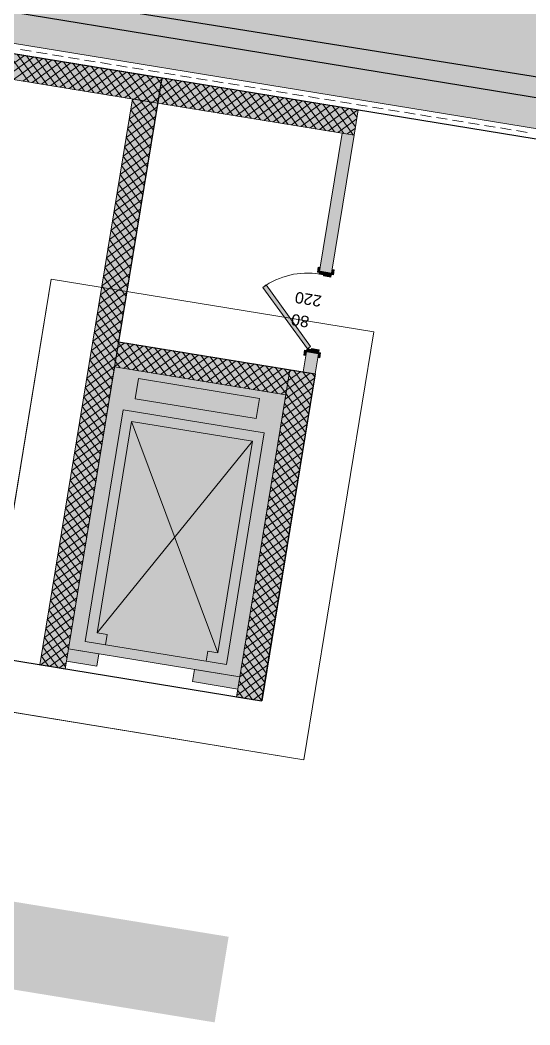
# Model space of a CAD drawing. Header units: metres. Extents: x 7511340 to 7511486, y 4692164 to 4692372.
# Drawn here: x 7511412.6 to 7511417.59, y 4692206.12 to 4692215.96 of the extents above; entities that cross this region are included whole.
import ezdxf

# ---------------------------------------------------------------- set-up
doc = ezdxf.new("R2010")
doc.units = ezdxf.units.M
for name, color, linetype in [('bodrumi', 5, 'Continuous'), ('e0', 4, 'Continuous'), ('e1', 4, 'Continuous'), ('e2', 1, 'Continuous'), ('PDF_Drawing & Figure', 5, 'Continuous')]:
    doc.layers.add(name, color=color, linetype=linetype)
for name, color, linetype, true_color in [('PDF_2D Drafting - General', 7, 'Continuous', 0x999999), ('PDF_A - Fill Zone', 7, 'Continuous', 0xcccccc), ('PDF_A - Muret', 7, 'Continuous', 0xaaaaaa), ('PDF_A - Shtyllat', 7, 'Continuous', 0x999999)]:
    doc.layers.add(name, color=color, linetype=linetype, true_color=true_color)
doc.layers.add('trapazani', color=211, linetype='Continuous', lineweight=13)
doc.layers.add('urbanizem', color=1, linetype='Continuous', lineweight=0)
doc.styles.add('PDF Arial', font='arial.ttf')

msp = doc.modelspace()

# ---------------------------------------------------------------- hatches: boundary and pattern name
at = {"layer": 'PDF_A - Fill Zone', "true_color": 0xffffff, "transparency": 33554559}
for points in [[(7511399.7422, 4692217.826), (7511399.495, 4692217.8664), (7511399.7692, 4692219.5442), (7511427.2597, 4692215.0511), (7511426.9855, 4692213.3732)], [(7511409.4027, 4692206.9753), (7511409.5802, 4692208.0608), (7511410.7151, 4692207.8753), (7511410.6748, 4692207.6287), (7511414.5908, 4692206.9887), (7511414.6423, 4692206.9803), (7511414.5052, 4692206.1413)]]:
    msp.add_hatch(color=7, dxfattribs=at).paths.add_polyline_path(points)
at = {"layer": 'PDF_A - Muret', "true_color": 0xffffff, "transparency": 33554559}
for points in [[(7511415.6445, 4692213.4434), (7511415.5704, 4692213.4555), (7511415.5723, 4692213.4673), (7511415.5329, 4692213.4737), (7511415.5374, 4692213.5014), (7511415.6509, 4692213.4828)], [(7511415.5219, 4692212.6933), (7511415.4083, 4692212.7118), (7511415.4129, 4692212.7395), (7511415.4523, 4692212.7331), (7511415.4543, 4692212.7449), (7511415.5283, 4692212.7328)]]:
    msp.add_hatch(color=7, dxfattribs=at).paths.add_polyline_path(points)

# ---------------------------------------------------------------- linework, layer by layer
at = {"layer": 'bodrumi', "flags": 128}
msp.add_lwpolyline([(7511422.0334, 4692183.0742), (7511426.9694, 4692213.2745), (7511399.4788, 4692217.7676), (7511396.5659, 4692188.662, 0.396098), (7511397.8166, 4692187.0322)], format="xyb", close=True, dxfattribs=at)
msp.add_lwpolyline([(7511414.9654, 4692209.2883), (7511409.5866, 4692210.1677), (7511410.5334, 4692215.9609), (7511413.9877, 4692215.3963), (7511413.565, 4692212.8105), (7511415.4896, 4692212.4959), (7511414.9657, 4692209.2905)], dxfattribs=at)
at = {"layer": 'e0', "linetype": 'Continuous', "lineweight": 20, "elevation": 611.955, "flags": 128}
msp.add_lwpolyline([(7511412.409, 4692210.385), (7511412.9058, 4692213.4247), (7511416.0639, 4692212.9085), (7511415.3783, 4692208.7142), (7511411.6303, 4692209.3268), (7511411.3028, 4692207.3233), (7511408.1941, 4692207.8314), (7511408.7102, 4692210.9895)], close=True, dxfattribs=at)
at = {"layer": 'e1', "flags": 128}
msp.add_lwpolyline([(7511422.3636, 4692182.6149), (7511427.4287, 4692213.6048), (7511399.1232, 4692218.2311), (7511396.1678, 4692188.7019, 0.396098), (7511397.7521, 4692186.6374)], format="xyb", close=True, dxfattribs=at)
at = {"layer": 'e2'}
msp.add_polyline3d([(7511396.507, 4692194.049, 619.699), (7511396.41, 4692194.988, 619.636), (7511398.571, 4692214.809, 619.656), (7511398.9489, 4692218.0823, 619.544), (7511399.1829, 4692218.3592, 619.675), (7511428.084, 4692213.744, 613.896)], dxfattribs=at)
at = {"layer": 'PDF_2D Drafting - General', "color": 8, "lineweight": 9, "true_color": 0x7f7f7f}
for points in [[(7511426.9694, 4692213.2745), (7511399.4788, 4692217.7676)], [(7511413.5247, 4692212.5637), (7511413.0731, 4692209.8004)], [(7511415.2024, 4692212.2895), (7511413.5247, 4692212.5637)], [(7511413.7283, 4692212.2515), (7511413.7605, 4692212.4488)], [(7511413.7605, 4692212.4488), (7511414.9448, 4692212.2553)], [(7511414.9126, 4692212.0579), (7511413.7283, 4692212.2515)], [(7511414.7508, 4692209.5261), (7511415.2024, 4692212.2895)], [(7511414.9448, 4692212.2553), (7511414.9126, 4692212.0579)], [(7511413.0731, 4692209.8004), (7511414.7508, 4692209.5261)]]:
    msp.add_lwpolyline(points, dxfattribs=at)
at = {"layer": 'PDF_2D Drafting - General', "color": 251, "lineweight": 5, "true_color": 0x6a6a6a}
for points in [[(7511413.6095, 4692212.1446), (7511413.2384, 4692209.8746)], [(7511413.6095, 4692212.1446), (7511413.2384, 4692209.8746)], [(7511414.9912, 4692211.9188), (7511413.6095, 4692212.1446)], [(7511414.9912, 4692211.9188), (7511413.6095, 4692212.1446)], [(7511413.692, 4692212.0297), (7511413.3533, 4692209.9572)], [(7511413.692, 4692212.0297), (7511413.3533, 4692209.9572)], [(7511414.8763, 4692211.8362), (7511413.692, 4692212.0297)], [(7511413.692, 4692212.0297), (7511414.5376, 4692209.7636)], [(7511414.8763, 4692211.8362), (7511413.692, 4692212.0297)], [(7511413.692, 4692212.0297), (7511414.5376, 4692209.7636)], [(7511414.6202, 4692209.6488), (7511414.9912, 4692211.9188)], [(7511414.6202, 4692209.6488), (7511414.9912, 4692211.9188)], [(7511414.8763, 4692211.8362), (7511413.3533, 4692209.9572)], [(7511414.8763, 4692211.8362), (7511413.3533, 4692209.9572)], [(7511414.5376, 4692209.7636), (7511414.8763, 4692211.8362)], [(7511414.5376, 4692209.7636), (7511414.8763, 4692211.8362)], [(7511413.3533, 4692209.9572), (7511413.4519, 4692209.9411)], [(7511413.3533, 4692209.9572), (7511413.4519, 4692209.9411)], [(7511413.2384, 4692209.8746), (7511414.6202, 4692209.6488)], [(7511413.2384, 4692209.8746), (7511414.6202, 4692209.6488)], [(7511413.4519, 4692209.9411), (7511413.4358, 4692209.8423)], [(7511413.4519, 4692209.9411), (7511413.4358, 4692209.8423)], [(7511414.4228, 4692209.681), (7511414.4389, 4692209.7797)], [(7511414.4228, 4692209.681), (7511414.4389, 4692209.7797)], [(7511414.4389, 4692209.7797), (7511414.5376, 4692209.7636)], [(7511414.4389, 4692209.7797), (7511414.5376, 4692209.7636)]]:
    msp.add_lwpolyline(points, dxfattribs=at)
at = {"layer": 'PDF_2D Drafting - General', "color": 7, "true_color": 0xffffff, "transparency": 33554559}
msp.add_solid([(7511415.2024, 4692212.2895), (7511413.5247, 4692212.5637), (7511414.7508, 4692209.5261), (7511413.0731, 4692209.8004)], dxfattribs=at)
at = {"layer": 'PDF_2D Drafting - General', "color": 254, "true_color": 0xe6e6e6, "transparency": 33554559}
msp.add_solid([(7511414.9126, 4692212.0579), (7511413.7283, 4692212.2515), (7511414.9448, 4692212.2553), (7511413.7605, 4692212.4488)], dxfattribs=at)
at = {"layer": 'PDF_A - Muret', "color": 8, "lineweight": 18, "true_color": 0x7f7f7f}
for points in [[(7511415.7534, 4692214.8544), (7511415.5324, 4692213.5022)], [(7511415.6509, 4692213.4828), (7511415.8719, 4692214.835)], [(7511415.5324, 4692213.5022), (7511415.5384, 4692213.5388)], [(7511415.5324, 4692213.5022), (7511415.5384, 4692213.5388)], [(7511415.5324, 4692213.5022), (7511415.5384, 4692213.5388)], [(7511415.5374, 4692213.5014), (7511415.5324, 4692213.5022)], [(7511415.5374, 4692213.5014), (7511415.5324, 4692213.5022)], [(7511415.5374, 4692213.5014), (7511415.5324, 4692213.5022)], [(7511415.6509, 4692213.4828), (7511415.5374, 4692213.5014)], [(7511415.6509, 4692213.4828), (7511415.5374, 4692213.5014)], [(7511415.6509, 4692213.4828), (7511415.5374, 4692213.5014)], [(7511415.6509, 4692213.4828), (7511415.6569, 4692213.5194)], [(7511415.6509, 4692213.4828), (7511415.6569, 4692213.5194)], [(7511415.6509, 4692213.4828), (7511415.6569, 4692213.5194)], [(7511415.4034, 4692212.7127), (7511415.3711, 4692212.5153)], [(7511415.4034, 4692212.7127), (7511415.3974, 4692212.6762)], [(7511415.4034, 4692212.7127), (7511415.3974, 4692212.6762)], [(7511415.4034, 4692212.7127), (7511415.3974, 4692212.6762)], [(7511415.4083, 4692212.7118), (7511415.4034, 4692212.7127)], [(7511415.4083, 4692212.7118), (7511415.4034, 4692212.7127)], [(7511415.4083, 4692212.7118), (7511415.4034, 4692212.7127)], [(7511415.5219, 4692212.6933), (7511415.4083, 4692212.7118)], [(7511415.5219, 4692212.6933), (7511415.4083, 4692212.7118)], [(7511415.5219, 4692212.6933), (7511415.4083, 4692212.7118)], [(7511415.4896, 4692212.4959), (7511415.5219, 4692212.6933)], [(7511415.5219, 4692212.6933), (7511415.5159, 4692212.6568)], [(7511415.5219, 4692212.6933), (7511415.5159, 4692212.6568)], [(7511415.5219, 4692212.6933), (7511415.5159, 4692212.6568)], [(7511413.3704, 4692209.7517), (7511413.0731, 4692209.8002)], [(7511413.0538, 4692209.6818), (7511413.351, 4692209.6332)], [(7511413.351, 4692209.6332), (7511413.3704, 4692209.7517)], [(7511414.3079, 4692209.5984), (7511414.2886, 4692209.48)], [(7511414.7521, 4692209.5259), (7511414.3079, 4692209.5984)], [(7511414.2886, 4692209.48), (7511414.7316, 4692209.4076)]]:
    msp.add_lwpolyline(points, dxfattribs=at)
at = {"layer": 'PDF_A - Muret', "color": 8, "lineweight": 13, "true_color": 0x7f7f7f}
for points in [[(7511415.5116, 4692213.4924), (7511415.5197, 4692213.5418)], [(7511415.5197, 4692213.5418), (7511415.5384, 4692213.5388)], [(7511415.5284, 4692213.4775), (7511415.5324, 4692213.5022)], [(7511415.5384, 4692213.5388), (7511415.5303, 4692213.4894)], [(7511415.5324, 4692213.5022), (7511415.5374, 4692213.5014)], [(7511415.5329, 4692213.4737), (7511415.5374, 4692213.5014)], [(7511415.5374, 4692213.5014), (7511415.5334, 4692213.4767)], [(7511415.5374, 4692213.5014), (7511415.6509, 4692213.4828)], [(7511415.6488, 4692213.47), (7511415.6569, 4692213.5194)], [(7511415.6569, 4692213.5194), (7511415.6757, 4692213.5163)], [(7511415.6757, 4692213.5163), (7511415.6676, 4692213.4669)], [(7511415.5303, 4692213.4894), (7511415.5116, 4692213.4924)], [(7511415.5334, 4692213.4767), (7511415.5284, 4692213.4775)], [(7511415.5723, 4692213.4673), (7511415.5329, 4692213.4737)], [(7511415.5704, 4692213.4555), (7511415.5723, 4692213.4673)], [(7511415.6445, 4692213.4434), (7511415.5704, 4692213.4555)], [(7511415.6509, 4692213.4828), (7511415.6445, 4692213.4434)], [(7511415.6676, 4692213.4669), (7511415.6488, 4692213.47)], [(7511415.011, 4692213.3669), (7511414.9785, 4692213.3436)], [(7511414.9785, 4692213.3436), (7511415.4129, 4692212.7395)], [(7511415.4454, 4692212.7629), (7511415.011, 4692213.3669)], [(7511415.3787, 4692212.6793), (7511415.3867, 4692212.7286)], [(7511415.3867, 4692212.7286), (7511415.4055, 4692212.7255)], [(7511415.4055, 4692212.7255), (7511415.3974, 4692212.6762)], [(7511415.4034, 4692212.7127), (7511415.4074, 4692212.7373)], [(7511415.4083, 4692212.7118), (7511415.4034, 4692212.7127)], [(7511415.4074, 4692212.7373), (7511415.4124, 4692212.7365)], [(7511415.4083, 4692212.7118), (7511415.4129, 4692212.7395)], [(7511415.4124, 4692212.7365), (7511415.4083, 4692212.7118)], [(7511415.5219, 4692212.6933), (7511415.4083, 4692212.7118)], [(7511415.4129, 4692212.7395), (7511415.4454, 4692212.7629)], [(7511415.4129, 4692212.7395), (7511415.4523, 4692212.7331)], [(7511415.4523, 4692212.7331), (7511415.4543, 4692212.7449)], [(7511415.4543, 4692212.7449), (7511415.5283, 4692212.7328)], [(7511415.5159, 4692212.6568), (7511415.524, 4692212.7061)], [(7511415.5283, 4692212.7328), (7511415.5219, 4692212.6933)], [(7511415.524, 4692212.7061), (7511415.5427, 4692212.7031)], [(7511415.3974, 4692212.6762), (7511415.3787, 4692212.6793)], [(7511415.5347, 4692212.6538), (7511415.5159, 4692212.6568)], [(7511415.5427, 4692212.7031), (7511415.5347, 4692212.6538)]]:
    msp.add_lwpolyline(points, dxfattribs=at)
msp.add_arc((7511415.4128, 4692212.7391), 0.7443, 80.72007, 125.69946, dxfattribs=at)
at = {"layer": 'PDF_A - Muret', "color": 254, "true_color": 0xcccccc, "transparency": 33554559}
for points in [[(7511415.5324, 4692213.5022), (7511415.7534, 4692214.8544), (7511415.6509, 4692213.4828), (7511415.8719, 4692214.835)], [(7511415.3711, 4692212.5153), (7511415.4034, 4692212.7127), (7511415.4896, 4692212.4959), (7511415.5219, 4692212.6933)], [(7511413.0538, 4692209.6818), (7511413.0731, 4692209.8002), (7511413.351, 4692209.6332), (7511413.3704, 4692209.7517)], [(7511414.2886, 4692209.48), (7511414.3079, 4692209.5984), (7511414.7316, 4692209.4076), (7511414.751, 4692209.5261)]]:
    msp.add_solid(points, dxfattribs=at)
at = {"layer": 'PDF_A - Muret', "color": 7, "true_color": 0xffffff, "transparency": 33554559}
for points in [[(7511415.5116, 4692213.4924), (7511415.5197, 4692213.5418), (7511415.5303, 4692213.4894), (7511415.5384, 4692213.5388)], [(7511415.5334, 4692213.4767), (7511415.5284, 4692213.4775), (7511415.5374, 4692213.5014), (7511415.5324, 4692213.5022)], [(7511415.6488, 4692213.47), (7511415.6569, 4692213.5194), (7511415.6676, 4692213.4669), (7511415.6757, 4692213.5163)], [(7511414.9785, 4692213.3436), (7511415.011, 4692213.3669), (7511415.4129, 4692212.7395), (7511415.4454, 4692212.7629)], [(7511415.4055, 4692212.7255), (7511415.3974, 4692212.6762), (7511415.3867, 4692212.7286), (7511415.3787, 4692212.6793)], [(7511415.4083, 4692212.7118), (7511415.4034, 4692212.7127), (7511415.4124, 4692212.7365), (7511415.4074, 4692212.7373)], [(7511415.5427, 4692212.7031), (7511415.5347, 4692212.6538), (7511415.524, 4692212.7061), (7511415.5159, 4692212.6568)]]:
    msp.add_solid(points, dxfattribs=at)
at = {"layer": 'PDF_A - Shtyllat', "color": 8, "lineweight": 18, "true_color": 0x7f7f7f}
for points in [[(7511413.9877, 4692215.3963), (7511410.5334, 4692215.9609)], [(7511410.4931, 4692215.7142), (7511413.9473, 4692215.1496)], [(7511413.9877, 4692215.3963), (7511413.9473, 4692215.1496)], [(7511413.9473, 4692215.1496), (7511413.9877, 4692215.3963)], [(7511415.9122, 4692215.0817), (7511413.9877, 4692215.3963)], [(7511413.7006, 4692215.1899), (7511412.7941, 4692209.6433)], [(7511413.9473, 4692215.1496), (7511413.7006, 4692215.1899)], [(7511413.0409, 4692209.603), (7511413.9473, 4692215.1496)], [(7511413.9473, 4692215.1496), (7511415.8718, 4692214.835)], [(7511415.8718, 4692214.835), (7511415.9122, 4692215.0817)], [(7511413.565, 4692212.8105), (7511413.5247, 4692212.5637)], [(7511415.2429, 4692212.5363), (7511413.565, 4692212.8105)], [(7511413.5247, 4692212.5637), (7511415.2025, 4692212.2895)], [(7511415.2429, 4692212.5363), (7511414.7187, 4692209.3286)], [(7511415.2025, 4692212.2895), (7511415.2429, 4692212.5363)], [(7511415.4896, 4692212.4959), (7511415.2429, 4692212.5363)], [(7511414.9654, 4692209.2883), (7511415.4896, 4692212.4959)], [(7511412.7941, 4692209.6433), (7511413.0409, 4692209.603)], [(7511414.7187, 4692209.3286), (7511414.9654, 4692209.2883)]]:
    msp.add_lwpolyline(points, dxfattribs=at)
at = {"layer": 'PDF_A - Shtyllat', "lineweight": 5}
for points in [[(7511412.6427, 4692215.6161), (7511412.3556, 4692215.4098)], [(7511412.7334, 4692215.6013), (7511412.4464, 4692215.3949)], [(7511412.6862, 4692215.3557), (7511412.4797, 4692215.6427)], [(7511412.8241, 4692215.5864), (7511412.5371, 4692215.3801)], [(7511412.777, 4692215.3409), (7511412.5705, 4692215.6279)], [(7511412.9149, 4692215.5716), (7511412.6278, 4692215.3653)], [(7511412.8676, 4692215.3261), (7511412.6613, 4692215.6131)], [(7511412.9584, 4692215.3112), (7511412.7519, 4692215.5982)], [(7511413.049, 4692215.2964), (7511412.8427, 4692215.5834)], [(7511413.1398, 4692215.2816), (7511412.9334, 4692215.5686)], [(7511413.0055, 4692215.5568), (7511412.7185, 4692215.3504)], [(7511413.0963, 4692215.542), (7511412.8093, 4692215.3356)], [(7511413.1871, 4692215.5271), (7511412.9, 4692215.3208)], [(7511413.2777, 4692215.5123), (7511412.9907, 4692215.3059)], [(7511413.2306, 4692215.2667), (7511413.0241, 4692215.5538)], [(7511413.3685, 4692215.4975), (7511413.0814, 4692215.2911)], [(7511413.3212, 4692215.2519), (7511413.1149, 4692215.5389)], [(7511413.4592, 4692215.4826), (7511413.1721, 4692215.2763)], [(7511413.412, 4692215.2371), (7511413.2055, 4692215.5241)], [(7511413.5499, 4692215.4678), (7511413.2629, 4692215.2615)], [(7511413.5027, 4692215.2223), (7511413.2963, 4692215.5093)], [(7511413.5934, 4692215.2074), (7511413.387, 4692215.4944)], [(7511413.6842, 4692215.1926), (7511413.4777, 4692215.4796)], [(7511413.7748, 4692215.1778), (7511413.5685, 4692215.4648)], [(7511413.6407, 4692215.453), (7511413.3536, 4692215.2466)], [(7511413.7313, 4692215.4382), (7511413.4443, 4692215.2318)], [(7511413.8221, 4692215.4233), (7511413.535, 4692215.217)], [(7511413.9128, 4692215.4085), (7511413.6258, 4692215.2022)], [(7511413.8656, 4692215.163), (7511413.6591, 4692215.45)], [(7511413.9851, 4692215.3804), (7511413.7165, 4692215.1873)], [(7511413.9488, 4692215.1586), (7511413.7499, 4692215.4351)], [(7511413.9636, 4692215.2493), (7511413.8407, 4692215.4203)], [(7511413.9785, 4692215.34), (7511413.9313, 4692215.4055)], [(7511414.185, 4692215.364), (7511413.9554, 4692215.199)], [(7511414.0943, 4692215.3789), (7511413.9702, 4692215.2897)], [(7511414.0035, 4692215.3937), (7511413.9851, 4692215.3804)], [(7511414.2285, 4692215.1036), (7511414.0221, 4692215.3907)], [(7511414.3192, 4692215.0888), (7511414.1128, 4692215.3758)], [(7511413.9702, 4692215.2897), (7511413.8072, 4692215.1725)], [(7511414.1378, 4692215.1185), (7511413.9785, 4692215.34)], [(7511414.2757, 4692215.3492), (7511413.9887, 4692215.1428)], [(7511414.3665, 4692215.3344), (7511414.0794, 4692215.128)], [(7511414.4571, 4692215.3195), (7511414.1701, 4692215.1132)], [(7511414.41, 4692215.074), (7511414.2035, 4692215.361)], [(7511414.5479, 4692215.3047), (7511414.2608, 4692215.0984)], [(7511414.5006, 4692215.0592), (7511414.2943, 4692215.3462)], [(7511414.6386, 4692215.2899), (7511414.3515, 4692215.0835)], [(7511414.5914, 4692215.0443), (7511414.3849, 4692215.3313)], [(7511414.7293, 4692215.2751), (7511414.4423, 4692215.0687)], [(7511414.6821, 4692215.0295), (7511414.4757, 4692215.3165)], [(7511414.7728, 4692215.0147), (7511414.5664, 4692215.3017)], [(7511414.8636, 4692214.9998), (7511414.6571, 4692215.2869)], [(7511414.9542, 4692214.985), (7511414.7479, 4692215.272)], [(7511413.8072, 4692215.1725), (7511413.6831, 4692215.0833)], [(7511413.9043, 4692214.8864), (7511413.6979, 4692215.1734)], [(7511413.7165, 4692215.1873), (7511413.698, 4692215.174)], [(7511413.9191, 4692214.9771), (7511413.7748, 4692215.1778)], [(7511413.9554, 4692215.199), (7511413.8979, 4692215.1577)], [(7511414.047, 4692215.1333), (7511413.9636, 4692215.2493)], [(7511414.8201, 4692215.2602), (7511414.533, 4692215.0539)], [(7511414.9107, 4692215.2454), (7511414.6237, 4692215.039)], [(7511415.0015, 4692215.2306), (7511414.7145, 4692215.0242)], [(7511415.0922, 4692215.2157), (7511414.8052, 4692215.0094)], [(7511415.045, 4692214.9702), (7511414.8386, 4692215.2572)], [(7511415.1829, 4692215.2009), (7511414.8959, 4692214.9946)], [(7511415.1357, 4692214.9554), (7511414.9293, 4692215.2424)], [(7511415.2737, 4692215.1861), (7511414.9866, 4692214.9797)], [(7511415.2264, 4692214.9405), (7511415.02, 4692215.2275)], [(7511415.3644, 4692215.1713), (7511415.0773, 4692214.9649)], [(7511415.3172, 4692214.9257), (7511415.1107, 4692215.2127)], [(7511415.4079, 4692214.9109), (7511415.2015, 4692215.1979)], [(7511415.4986, 4692214.8961), (7511415.2922, 4692215.1831)], [(7511415.5894, 4692214.8812), (7511415.3829, 4692215.1682)], [(7511413.9406, 4692215.1082), (7511413.6535, 4692214.9019)], [(7511413.8979, 4692215.1577), (7511413.6683, 4692214.9926)], [(7511413.8895, 4692214.7957), (7511413.6831, 4692215.0828)], [(7511413.934, 4692215.0678), (7511413.8656, 4692215.163)], [(7511413.9563, 4692215.1481), (7511413.9488, 4692215.1586)], [(7511415.4551, 4692215.1564), (7511415.1681, 4692214.9501)], [(7511415.5459, 4692215.1416), (7511415.2588, 4692214.9353)], [(7511415.6365, 4692215.1268), (7511415.3495, 4692214.9204)], [(7511415.7273, 4692215.112), (7511415.4402, 4692214.9056)], [(7511415.68, 4692214.8664), (7511415.4737, 4692215.1534)], [(7511415.818, 4692215.0971), (7511415.5309, 4692214.8908)], [(7511415.7708, 4692214.8516), (7511415.5643, 4692215.1386)], [(7511415.9087, 4692215.0823), (7511415.6217, 4692214.8759)], [(7511415.8615, 4692214.8367), (7511415.6551, 4692215.1237)], [(7511415.885, 4692214.9154), (7511415.7458, 4692215.1089)], [(7511415.8998, 4692215.0062), (7511415.8365, 4692215.0941)], [(7511413.9258, 4692215.0176), (7511413.6387, 4692214.8111)], [(7511413.8747, 4692214.705), (7511413.6682, 4692214.992)], [(7511415.8979, 4692214.9945), (7511415.7124, 4692214.8611)], [(7511413.9109, 4692214.9268), (7511413.6238, 4692214.7204)], [(7511413.8598, 4692214.6142), (7511413.6534, 4692214.9012)], [(7511415.8831, 4692214.9038), (7511415.8031, 4692214.8463)], [(7511413.8961, 4692214.8361), (7511413.609, 4692214.6297)], [(7511413.845, 4692214.5235), (7511413.6386, 4692214.8106)], [(7511413.8813, 4692214.7454), (7511413.5942, 4692214.539)], [(7511413.8302, 4692214.4328), (7511413.6237, 4692214.7198)], [(7511413.8664, 4692214.6546), (7511413.5794, 4692214.4483)], [(7511413.8154, 4692214.342), (7511413.6089, 4692214.6292)], [(7511413.8516, 4692214.564), (7511413.5645, 4692214.3575)], [(7511413.8005, 4692214.2513), (7511413.5941, 4692214.5384)], [(7511413.822, 4692214.3825), (7511413.5349, 4692214.1761)], [(7511413.8368, 4692214.4732), (7511413.5497, 4692214.2668)], [(7511413.7857, 4692214.1606), (7511413.5793, 4692214.4476)], [(7511413.8071, 4692214.2918), (7511413.52, 4692214.0853)], [(7511413.7709, 4692214.0699), (7511413.5644, 4692214.357)], [(7511413.7923, 4692214.201), (7511413.5052, 4692213.9947)], [(7511413.756, 4692213.9791), (7511413.5496, 4692214.2662)], [(7511413.7775, 4692214.1104), (7511413.4904, 4692213.9039)], [(7511413.7264, 4692213.7977), (7511413.5199, 4692214.0848)], [(7511413.7412, 4692213.8884), (7511413.5348, 4692214.1755)], [(7511413.7627, 4692214.0196), (7511413.4756, 4692213.8132)], [(7511413.7116, 4692213.707), (7511413.5051, 4692213.994)], [(7511413.7478, 4692213.9289), (7511413.4608, 4692213.7225)], [(7511413.6967, 4692213.6163), (7511413.4903, 4692213.9034)], [(7511413.733, 4692213.8382), (7511413.446, 4692213.6317)], [(7511413.6819, 4692213.5255), (7511413.4756, 4692213.8126)], [(7511413.7182, 4692213.7474), (7511413.4312, 4692213.5411)], [(7511413.6671, 4692213.4348), (7511413.4607, 4692213.7218)], [(7511413.7033, 4692213.6567), (7511413.4163, 4692213.4503)], [(7511413.6522, 4692213.3441), (7511413.4459, 4692213.6312)], [(7511413.6885, 4692213.566), (7511413.4015, 4692213.3595)], [(7511413.6374, 4692213.2533), (7511413.4311, 4692213.5404)], [(7511413.6737, 4692213.4752), (7511413.3867, 4692213.2689)], [(7511413.6226, 4692213.1626), (7511413.4162, 4692213.4496)], [(7511413.6589, 4692213.3846), (7511413.3719, 4692213.1781)], [(7511413.6078, 4692213.0719), (7511413.4014, 4692213.359)], [(7511413.6292, 4692213.2031), (7511413.3422, 4692212.9967)], [(7511413.644, 4692213.2938), (7511413.357, 4692213.0875)], [(7511413.5929, 4692212.9811), (7511413.3866, 4692213.2682)], [(7511413.6144, 4692213.1124), (7511413.3274, 4692212.9059)], [(7511413.5781, 4692212.8905), (7511413.3717, 4692213.1775)], [(7511413.5995, 4692213.0216), (7511413.3126, 4692212.8153)], [(7511413.5633, 4692212.7997), (7511413.3569, 4692213.0868)], [(7511413.5847, 4692212.931), (7511413.2977, 4692212.7245)], [(7511413.5336, 4692212.6183), (7511413.3273, 4692212.9054)], [(7511413.5485, 4692212.709), (7511413.3421, 4692212.996)], [(7511413.5699, 4692212.8402), (7511413.2829, 4692212.6338)], [(7511413.5188, 4692212.5275), (7511413.3124, 4692212.8146)], [(7511413.5551, 4692212.7495), (7511413.2681, 4692212.5431)], [(7511413.504, 4692212.4369), (7511413.2976, 4692212.7239)], [(7511413.8075, 4692212.7709), (7511413.5254, 4692212.568)], [(7511413.7167, 4692212.7857), (7511413.5402, 4692212.6588)], [(7511413.67, 4692212.54), (7511413.5485, 4692212.709)], [(7511413.6261, 4692212.8005), (7511413.5551, 4692212.7495)], [(7511413.7607, 4692212.5251), (7511413.5633, 4692212.7997)], [(7511413.8982, 4692212.756), (7511413.6112, 4692212.5496)], [(7511413.8515, 4692212.5103), (7511413.645, 4692212.7974)], [(7511413.9889, 4692212.7412), (7511413.7019, 4692212.5348)], [(7511413.9421, 4692212.4955), (7511413.7358, 4692212.7826)], [(7511414.0797, 4692212.7264), (7511413.7926, 4692212.5199)], [(7511414.0329, 4692212.4807), (7511413.8264, 4692212.7678)], [(7511414.1703, 4692212.7116), (7511413.8833, 4692212.5051)], [(7511414.1236, 4692212.4658), (7511413.9172, 4692212.7529)], [(7511414.2143, 4692212.451), (7511414.008, 4692212.7381)], [(7511414.3051, 4692212.4362), (7511414.0986, 4692212.7233)], [(7511414.3958, 4692212.4213), (7511414.1894, 4692212.7084)], [(7511413.5402, 4692212.6588), (7511413.2532, 4692212.4523)], [(7511413.4891, 4692212.3461), (7511413.2828, 4692212.6332)], [(7511413.5793, 4692212.5548), (7511413.5336, 4692212.6183)], [(7511414.2611, 4692212.6967), (7511413.974, 4692212.4903)], [(7511414.3519, 4692212.6819), (7511414.0648, 4692212.4754)], [(7511414.4425, 4692212.6671), (7511414.1555, 4692212.4606)], [(7511414.5333, 4692212.6522), (7511414.2462, 4692212.4458)], [(7511414.4865, 4692212.4065), (7511414.2801, 4692212.6936)], [(7511414.624, 4692212.6374), (7511414.3369, 4692212.431)], [(7511414.5772, 4692212.3917), (7511414.3708, 4692212.6788)], [(7511414.7147, 4692212.6226), (7511414.4276, 4692212.4161)], [(7511414.6679, 4692212.3769), (7511414.4616, 4692212.664)], [(7511414.8055, 4692212.6077), (7511414.5184, 4692212.4013)], [(7511414.7587, 4692212.362), (7511414.5522, 4692212.6491)], [(7511414.8494, 4692212.3472), (7511414.643, 4692212.6343)], [(7511414.9401, 4692212.3324), (7511414.7337, 4692212.6195)], [(7511413.5254, 4692212.568), (7511413.2384, 4692212.3617)], [(7511413.4743, 4692212.2553), (7511413.268, 4692212.5424)], [(7511414.8961, 4692212.5929), (7511414.6091, 4692212.3865)], [(7511414.9869, 4692212.5781), (7511414.6998, 4692212.3717)], [(7511415.0777, 4692212.5633), (7511414.7905, 4692212.3568)], [(7511415.0309, 4692212.3175), (7511414.8244, 4692212.6047)], [(7511415.1683, 4692212.5484), (7511414.8813, 4692212.342)], [(7511415.1216, 4692212.3027), (7511414.9152, 4692212.5898)], [(7511415.2402, 4692212.52), (7511414.972, 4692212.3272)], [(7511415.2041, 4692212.2992), (7511415.0059, 4692212.575)], [(7511415.219, 4692212.39), (7511415.0966, 4692212.5602)], [(7511415.2338, 4692212.4808), (7511415.1874, 4692212.5453)], [(7511415.3497, 4692212.5188), (7511415.2254, 4692212.4293)], [(7511415.2591, 4692212.5336), (7511415.2402, 4692212.52)], [(7511415.4551, 4692212.2844), (7511415.278, 4692212.5305)], [(7511415.4699, 4692212.3751), (7511415.3688, 4692212.5157)], [(7511413.5106, 4692212.4774), (7511413.2236, 4692212.2709)], [(7511413.4595, 4692212.1647), (7511413.2531, 4692212.4517)], [(7511415.2254, 4692212.4293), (7511415.0627, 4692212.3123)], [(7511415.4828, 4692212.4543), (7511415.1957, 4692212.2479)], [(7511415.4405, 4692212.504), (7511415.2106, 4692212.3386)], [(7511415.4402, 4692212.1936), (7511415.2338, 4692212.4808)], [(7511415.4847, 4692212.4658), (7511415.4595, 4692212.5008)], [(7511413.4958, 4692212.3866), (7511413.2087, 4692212.1801)], [(7511413.4447, 4692212.0739), (7511413.2383, 4692212.361)], [(7511415.2106, 4692212.3386), (7511415.1534, 4692212.2975)], [(7511415.468, 4692212.3635), (7511415.1809, 4692212.1572)], [(7511415.4254, 4692212.1029), (7511415.219, 4692212.39)], [(7511413.4809, 4692212.2958), (7511413.1939, 4692212.0895)], [(7511413.4298, 4692211.9832), (7511413.2235, 4692212.2703)], [(7511415.4532, 4692212.2729), (7511415.1661, 4692212.0664)], [(7511415.4106, 4692212.0122), (7511415.2041, 4692212.2992)], [(7511413.4661, 4692212.2052), (7511413.1791, 4692211.9987)], [(7511413.415, 4692211.8925), (7511413.2086, 4692212.1795)], [(7511415.4383, 4692212.1821), (7511415.1512, 4692211.9757)], [(7511415.3809, 4692211.8307), (7511415.1745, 4692212.1178)], [(7511415.3957, 4692211.9215), (7511415.1893, 4692212.2086)], [(7511413.4365, 4692212.0238), (7511413.1494, 4692211.8173)], [(7511413.4513, 4692212.1144), (7511413.1643, 4692211.9081)], [(7511413.4002, 4692211.8017), (7511413.1938, 4692212.0888)], [(7511415.4235, 4692212.0914), (7511415.1364, 4692211.885)], [(7511415.3661, 4692211.74), (7511415.1596, 4692212.0271)], [(7511413.4216, 4692211.933), (7511413.1346, 4692211.7265)], [(7511413.3853, 4692211.7111), (7511413.179, 4692211.9981)], [(7511415.4087, 4692212.0007), (7511415.1216, 4692211.7943)], [(7511415.3513, 4692211.6493), (7511415.1448, 4692211.9364)], [(7511413.4068, 4692211.8422), (7511413.1198, 4692211.6359)], [(7511413.3705, 4692211.6203), (7511413.1642, 4692211.9074)], [(7511415.3939, 4692211.9099), (7511415.1068, 4692211.7036)], [(7511415.3364, 4692211.5586), (7511415.13, 4692211.8456)], [(7511413.392, 4692211.7516), (7511413.105, 4692211.5451)], [(7511413.3409, 4692211.4389), (7511413.1345, 4692211.7259)], [(7511413.3557, 4692211.5296), (7511413.1493, 4692211.8166)], [(7511415.3642, 4692211.7285), (7511415.0771, 4692211.5221)], [(7511415.379, 4692211.8193), (7511415.0919, 4692211.6128)], [(7511415.3216, 4692211.4679), (7511415.1151, 4692211.7549)], [(7511413.3771, 4692211.6608), (7511413.0901, 4692211.4545)], [(7511413.3261, 4692211.3481), (7511413.1197, 4692211.6352)], [(7511415.3494, 4692211.6377), (7511415.0623, 4692211.4314)], [(7511415.3068, 4692211.3771), (7511415.1003, 4692211.6642)], [(7511413.3623, 4692211.5701), (7511413.0753, 4692211.3637)], [(7511413.3113, 4692211.2574), (7511413.1048, 4692211.5445)], [(7511415.3346, 4692211.5471), (7511415.0474, 4692211.3406)], [(7511415.292, 4692211.2864), (7511415.0855, 4692211.5734)], [(7511413.3475, 4692211.4794), (7511413.0605, 4692211.2729)], [(7511413.2965, 4692211.1667), (7511413.09, 4692211.4537)], [(7511415.3197, 4692211.4563), (7511415.0326, 4692211.25)], [(7511415.2771, 4692211.1957), (7511415.0707, 4692211.4828)], [(7511413.3326, 4692211.3886), (7511413.0456, 4692211.1823)], [(7511413.2816, 4692211.0759), (7511413.0752, 4692211.363)], [(7511415.3049, 4692211.3656), (7511415.0178, 4692211.1592)], [(7511415.2623, 4692211.1049), (7511415.0558, 4692211.392)], [(7511413.3179, 4692211.298), (7511413.0308, 4692211.0915)], [(7511413.2668, 4692210.9852), (7511413.0604, 4692211.2723)], [(7511415.2901, 4692211.2749), (7511415.003, 4692211.0685)], [(7511415.2475, 4692211.0143), (7511415.041, 4692211.3013)], [(7511413.3031, 4692211.2072), (7511413.016, 4692211.0008)], [(7511413.252, 4692210.8945), (7511413.0455, 4692211.1815)], [(7511415.2752, 4692211.1841), (7511414.9881, 4692210.9778)], [(7511415.2326, 4692210.9235), (7511415.0262, 4692211.2106)], [(7511413.2883, 4692211.1165), (7511413.0012, 4692210.9101)], [(7511413.2371, 4692210.8037), (7511413.0307, 4692211.0909)], [(7511415.2604, 4692211.0935), (7511414.9733, 4692210.887)], [(7511415.2178, 4692210.8327), (7511415.0114, 4692211.1198)], [(7511413.2586, 4692210.935), (7511412.9715, 4692210.7287)], [(7511413.2734, 4692211.0258), (7511412.9863, 4692210.8193)], [(7511413.2223, 4692210.7131), (7511413.0159, 4692211.0001)], [(7511415.2456, 4692211.0027), (7511414.9585, 4692210.7964)], [(7511415.1881, 4692210.6513), (7511414.9817, 4692210.9384)], [(7511415.203, 4692210.7421), (7511414.9965, 4692211.0291)], [(7511413.2438, 4692210.8443), (7511412.9567, 4692210.6379)], [(7511413.2075, 4692210.6223), (7511413.0011, 4692210.9094)], [(7511415.2307, 4692210.912), (7511414.9437, 4692210.7056)], [(7511415.1733, 4692210.5606), (7511414.9669, 4692210.8477)], [(7511413.2289, 4692210.7536), (7511412.9419, 4692210.5472)], [(7511413.1927, 4692210.5316), (7511412.9862, 4692210.8187)], [(7511415.2159, 4692210.8213), (7511414.9288, 4692210.6149)], [(7511415.1585, 4692210.4699), (7511414.9521, 4692210.757)], [(7511413.2141, 4692210.6629), (7511412.927, 4692210.4565)], [(7511413.1778, 4692210.4409), (7511412.9714, 4692210.7279)], [(7511415.1863, 4692210.6399), (7511414.8992, 4692210.4334)], [(7511415.2011, 4692210.7305), (7511414.914, 4692210.5242)], [(7511415.1437, 4692210.3791), (7511414.9372, 4692210.6662)], [(7511413.1993, 4692210.5722), (7511412.9122, 4692210.3657)], [(7511413.1482, 4692210.2594), (7511412.9417, 4692210.5465)], [(7511413.163, 4692210.3501), (7511412.9566, 4692210.6372)], [(7511415.1714, 4692210.5491), (7511414.8843, 4692210.3428)], [(7511415.1288, 4692210.2885), (7511414.9224, 4692210.5755)], [(7511413.1845, 4692210.4814), (7511412.8974, 4692210.2751)], [(7511413.1334, 4692210.1687), (7511412.9269, 4692210.4557)], [(7511415.1566, 4692210.4584), (7511414.8695, 4692210.252)], [(7511415.114, 4692210.1977), (7511414.9076, 4692210.4848)], [(7511413.1696, 4692210.3907), (7511412.8825, 4692210.1843)], [(7511413.1185, 4692210.078), (7511412.9121, 4692210.3651)], [(7511415.1418, 4692210.3677), (7511414.8547, 4692210.1612)], [(7511415.0992, 4692210.1069), (7511414.8927, 4692210.3941)], [(7511413.1548, 4692210.3), (7511412.8677, 4692210.0936)], [(7511413.1037, 4692209.9872), (7511412.8972, 4692210.2743)], [(7511415.127, 4692210.2769), (7511414.8399, 4692210.0706)], [(7511415.0844, 4692210.0163), (7511414.8779, 4692210.3033)], [(7511413.14, 4692210.2093), (7511412.8529, 4692210.0029)], [(7511413.0889, 4692209.8965), (7511412.8824, 4692210.1835)], [(7511415.1121, 4692210.1863), (7511414.825, 4692209.9798)], [(7511415.0695, 4692209.9255), (7511414.8631, 4692210.2126)], [(7511413.1252, 4692210.1186), (7511412.8381, 4692209.9121)], [(7511413.074, 4692209.8058), (7511412.8676, 4692210.0929)], [(7511415.0973, 4692210.0955), (7511414.8102, 4692209.8892)], [(7511415.0547, 4692209.8348), (7511414.8482, 4692210.1219)], [(7511413.1103, 4692210.0278), (7511412.8232, 4692209.8214)], [(7511413.0592, 4692209.7151), (7511412.8528, 4692210.0021)], [(7511415.0825, 4692210.0047), (7511414.7954, 4692209.7984)], [(7511415.0399, 4692209.7441), (7511414.8334, 4692210.0311)], [(7511413.0955, 4692209.9371), (7511412.8084, 4692209.7307)], [(7511413.0444, 4692209.6244), (7511412.8379, 4692209.9115)], [(7511415.0676, 4692209.9141), (7511414.7805, 4692209.7076)], [(7511415.025, 4692209.6533), (7511414.8186, 4692209.9404)], [(7511413.0807, 4692209.8464), (7511412.7975, 4692209.6428)], [(7511412.9715, 4692209.6143), (7511412.8231, 4692209.8207)], [(7511413.0659, 4692209.7557), (7511412.8882, 4692209.6279)], [(7511415.0528, 4692209.8233), (7511414.7657, 4692209.617)], [(7511414.9954, 4692209.4719), (7511414.7889, 4692209.759)], [(7511415.0102, 4692209.5627), (7511414.8038, 4692209.8497)], [(7511412.8808, 4692209.6291), (7511412.8083, 4692209.7299)], [(7511413.051, 4692209.6649), (7511412.9789, 4692209.6131)], [(7511415.038, 4692209.7327), (7511414.751, 4692209.5262)], [(7511414.9805, 4692209.3812), (7511414.7741, 4692209.6683)], [(7511415.0232, 4692209.6419), (7511414.7362, 4692209.4354)], [(7511414.9657, 4692209.2905), (7511414.7593, 4692209.5775)], [(7511415.0083, 4692209.5511), (7511414.7213, 4692209.3448)], [(7511414.8768, 4692209.3028), (7511414.7445, 4692209.4868)], [(7511414.9935, 4692209.4605), (7511414.7933, 4692209.3165)], [(7511414.786, 4692209.3176), (7511414.7297, 4692209.3961)], [(7511414.9787, 4692209.3697), (7511414.884, 4692209.3016)]]:
    msp.add_lwpolyline(points, dxfattribs=at)
at = {"layer": 'PDF_A - Shtyllat', "color": 253, "true_color": 0xaaaaaa, "transparency": 33554559}
for points in [[(7511413.9473, 4692215.1496), (7511410.4931, 4692215.7142), (7511413.9877, 4692215.3963), (7511410.5334, 4692215.9609)], [(7511415.8718, 4692214.835), (7511413.9473, 4692215.1496), (7511415.9122, 4692215.0817), (7511413.9877, 4692215.3963)], [(7511413.9473, 4692215.1496), (7511413.0409, 4692209.603), (7511413.7006, 4692215.1899), (7511412.7941, 4692209.6433)], [(7511415.2025, 4692212.2895), (7511413.5247, 4692212.5637), (7511415.2429, 4692212.5363), (7511413.565, 4692212.8105)], [(7511415.4896, 4692212.4959), (7511414.9654, 4692209.2883), (7511415.2429, 4692212.5363), (7511414.7187, 4692209.3286)]]:
    msp.add_solid(points, dxfattribs=at)
at = {"layer": 'PDF_Drawing & Figure', "lineweight": 18}
for points in [[(7511412.7091, 4692215.656), (7511412.6046, 4692215.6731)], [(7511412.8658, 4692215.6304), (7511412.7613, 4692215.6474)], [(7511413.0225, 4692215.6048), (7511412.918, 4692215.6218)], [(7511413.1792, 4692215.5791), (7511413.0747, 4692215.5962)], [(7511413.3359, 4692215.5535), (7511413.2314, 4692215.5706)], [(7511413.4925, 4692215.5279), (7511413.3881, 4692215.545)], [(7511413.6492, 4692215.5023), (7511413.5448, 4692215.5194)], [(7511413.8059, 4692215.4767), (7511413.7014, 4692215.4938)], [(7511413.9626, 4692215.4511), (7511413.8581, 4692215.4682)], [(7511414.1192, 4692215.4255), (7511414.0148, 4692215.4426)], [(7511414.2759, 4692215.3999), (7511414.1714, 4692215.417)], [(7511414.4326, 4692215.3743), (7511414.3281, 4692215.3914)], [(7511414.5892, 4692215.3487), (7511414.4848, 4692215.3658)], [(7511414.7459, 4692215.3231), (7511414.6415, 4692215.3402)], [(7511414.9026, 4692215.2975), (7511414.7981, 4692215.3145)], [(7511415.0593, 4692215.2719), (7511414.9548, 4692215.2889)], [(7511415.2159, 4692215.2463), (7511415.1115, 4692215.2633)], [(7511415.3726, 4692215.2207), (7511415.2681, 4692215.2377)], [(7511415.5293, 4692215.195), (7511415.4248, 4692215.2121)], [(7511415.6859, 4692215.1694), (7511415.5815, 4692215.1865)], [(7511415.8426, 4692215.1438), (7511415.7382, 4692215.1609)], [(7511415.9994, 4692215.1182), (7511415.8948, 4692215.1353)], [(7511416.156, 4692215.0926), (7511416.0516, 4692215.1097)], [(7511416.3127, 4692215.067), (7511416.2083, 4692215.0841)], [(7511416.4694, 4692215.0414), (7511416.3649, 4692215.0585)], [(7511416.6261, 4692215.0158), (7511416.5216, 4692215.0329)], [(7511416.7827, 4692214.9902), (7511416.6783, 4692215.0072)], [(7511416.9394, 4692214.9646), (7511416.835, 4692214.9816)], [(7511417.0961, 4692214.939), (7511416.9916, 4692214.956)], [(7511417.2527, 4692214.9134), (7511417.1483, 4692214.9304)], [(7511417.4094, 4692214.8877), (7511417.305, 4692214.9048)], [(7511417.5661, 4692214.8621), (7511417.4616, 4692214.8792)]]:
    msp.add_lwpolyline(points, dxfattribs=at)
at = {"layer": 'trapazani', "linetype": 'Continuous', "lineweight": 20, "flags": 128}
msp.add_lwpolyline([(7511412.2203, 4692209.2304), (7511412.9058, 4692213.4247), (7511416.0639, 4692212.9085), (7511415.3783, 4692208.7142)], close=True, dxfattribs=at)
at = {"layer": 'urbanizem', "color": 253, "linetype": 'Continuous', "true_color": 0x999999, "flags": 128}
for points in [[(7511422.8866, 4692214.0429), (7511424.6689, 4692224.9474), (7511423.436, 4692225.1489), (7511427.2832, 4692248.6874), (7511428.5161, 4692248.4859), (7511428.5806, 4692248.8806), (7511410.8163, 4692251.7841), (7511407.8805, 4692233.8218), (7511408.4232, 4692233.7331), (7511407.9395, 4692230.7731), (7511407.3967, 4692230.8618), (7511405.1223, 4692216.9463)], [(7511418.1072, 4692189.1377), (7511420.7849, 4692205.5203), (7511421.477, 4692205.4072), (7511422.8723, 4692213.9439), (7511404.0237, 4692217.0246), (7511399.9508, 4692192.1052)]]:
    msp.add_lwpolyline(points, close=True, dxfattribs=at)

# ---------------------------------------------------------------- texts
at = {"layer": 'PDF_A - Muret', "color": 9, "true_color": 0xd5aaaa, "char_height": 0.111166, "attachment_point": 7, "rotation": 170.71751, "style": 'PDF Arial'}
for s, insert in [('\\W1.005971;220', (7511415.5595, 4692213.2617)), ('\\W1.018763;80', (7511415.4385, 4692213.0584))]:
    msp.add_mtext(s, dxfattribs=dict(at, insert=insert))

doc.saveas('drawing.dxf')
